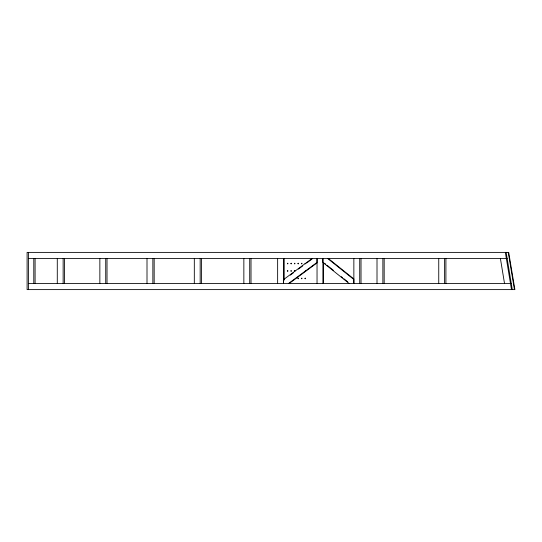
<?xml version="1.0" encoding="UTF-8"?>
<svg xmlns="http://www.w3.org/2000/svg" width="542" height="542" viewBox="0 0 542 542"><rect width="100%" height="100%" fill="white"/><g stroke="black" fill="none" stroke-linecap="round" stroke-linejoin="round"><path stroke-width="0.81" d="M28.428 289.611L28.428 252.389M311.948 258.595L283.5 279.625L283.5 283.405L283.5 258.595M284.191 280.099L284.191 258.595M353.858 258.595L353.858 283.405L353.858 279.516L327.781 258.595M305.634 263.649L305.051 263.29L305.39 263.913M290.282 275.119L293.669 272.612M298.412 269.11L302.477 266.102M306.542 263.1L311.955 259.096M288.622 283.405L317.036 262.396L317.036 258.595L317.036 283.405M289.306 283.405L317.05 262.897M28.428 258.595L507.17 258.595M283.5 279.625L284.191 279.625M28.428 283.405L511.262 283.405M328.466 258.595L353.892 278.995M324.495 263.188L325.783 264.225M327.077 265.262L333.54 270.444M341.297 276.671L342.585 277.707M343.879 278.744L347.754 281.854M349.007 283.405L322.903 262.463L322.903 258.595L322.903 283.405M305.051 271.264L305.546 271.264L305.546 270.736M508.247 252.389L514.446 289.611M506.147 252.389L512.285 289.611M505.34 252.389L511.485 289.611M500.415 258.595L504.507 283.405M445.91 258.595L445.91 283.405M444.609 258.595L444.609 283.405M438.749 258.595L438.749 283.405M384.17 258.595L384.17 283.405M382.876 258.595L382.876 283.405M377.008 258.595L377.008 283.405M361.019 258.595L361.019 283.405M359.719 258.595L359.719 283.405M323.588 262.728L323.588 283.405M277.639 258.595L277.639 283.405M251.014 258.595L251.014 283.405M249.713 258.595L249.713 283.405M243.853 258.595L243.853 283.405M201.475 258.595L201.475 283.405M200.174 258.595L200.174 283.405M194.314 258.595L194.314 283.405M154.165 258.595L154.165 283.405M152.864 258.595L152.864 283.405M147.004 258.595L147.004 283.405M107.018 258.595L107.018 283.405M105.724 258.595L105.724 283.405M99.857 258.595L99.857 283.405M64.437 258.595L64.437 283.405M63.143 258.595L63.143 283.405M57.283 258.595L57.283 283.405M35.094 258.595L35.094 283.405M33.794 258.595L33.794 283.405M287.368 263.459C287.788 264.875 288.419 262.463 287.368 263.459M287.368 270.905C287.788 272.314 288.419 269.909 287.368 270.905M290.885 263.459C291.311 264.875 291.935 262.463 290.885 263.459M290.885 270.905C291.311 272.314 291.935 269.909 290.885 270.905M294.401 263.459C294.828 264.875 295.451 262.463 294.401 263.459M294.401 270.905C294.828 272.314 295.451 269.909 294.401 270.905M297.924 263.459C298.344 264.875 298.974 262.463 297.924 263.459M297.924 278.351C298.344 279.76 298.974 277.355 297.924 278.351M301.44 263.459C301.86 264.875 302.49 262.463 301.44 263.459M301.44 278.351C301.86 279.76 302.49 277.355 301.44 278.351M304.956 278.351C305.383 279.76 306.006 277.355 304.956 278.351M508.694 252.389L27.1 252.389L27.1 289.611L514.9 289.611L508.694 252.389"/></g></svg>
